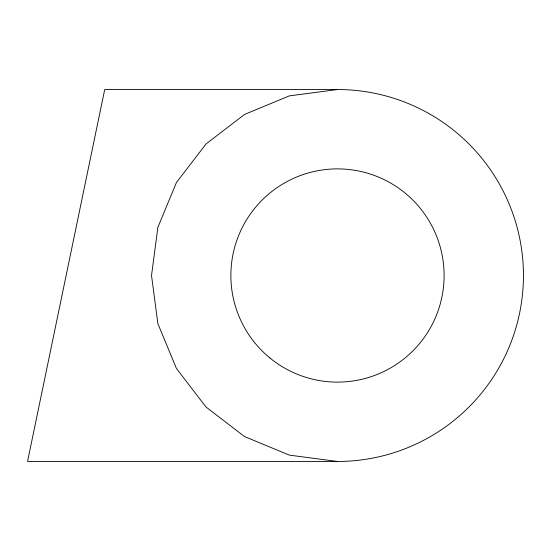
<?xml version="1.0" encoding="UTF-8"?>
<svg xmlns="http://www.w3.org/2000/svg" width="551" height="551" viewBox="0 0 551 551"><rect width="100%" height="100%" fill="white"/><g stroke="black" fill="none" stroke-linecap="round" stroke-linejoin="round"><path stroke-width="0.83" d="M337.488 89.537L289.358 95.874L244.506 114.45L205.991 144.004L176.437 182.519L157.861 227.37L151.525 275.5L157.861 323.63L176.437 368.481L205.991 406.996L244.506 436.55L289.358 455.126L337.488 461.462A185.963 185.963 0 0 0 523.45 275.5A185.963 185.963 0 0 0 337.488 89.537L104.711 89.537L27.55 461.462L337.488 461.462M269.873 357.936A106.618 106.618 0 0 0 442.687 292.836A106.618 106.618 0 0 0 299.896 175.728A106.618 106.618 0 0 0 269.873 357.936"/></g></svg>
